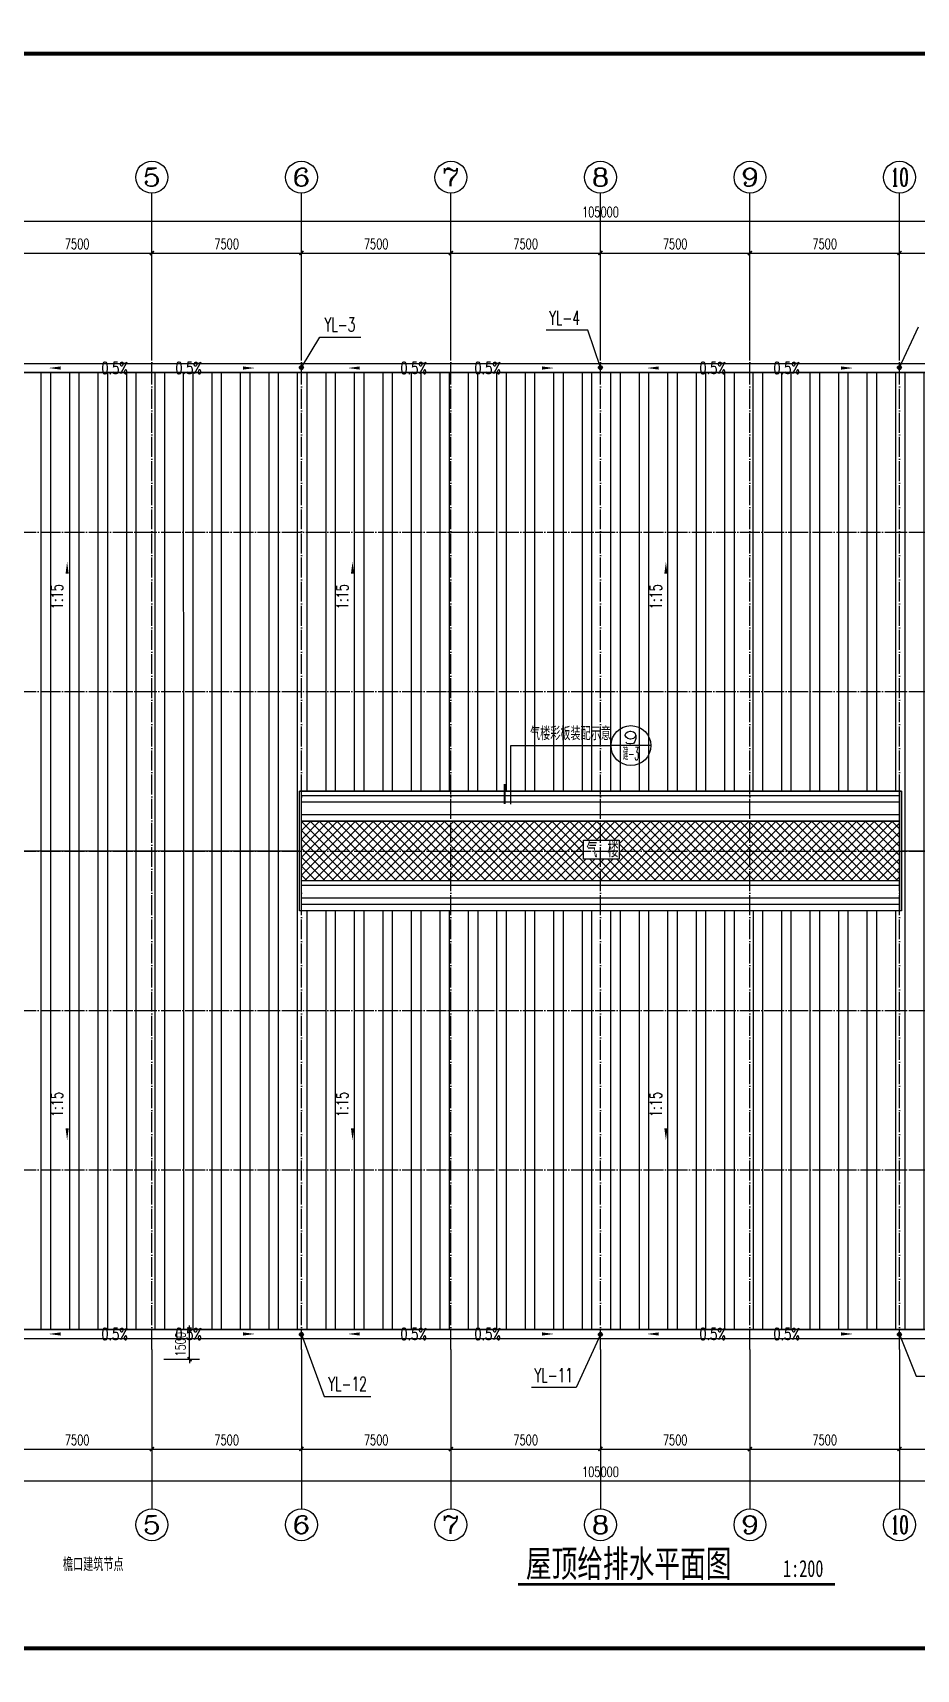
# Model space of a CAD drawing. Extents: x -191212 to 1245715665, y -234495 to 250873.
# Drawn here: x 196311 to 240630, y -61617 to 20483 of the extents above; entities that cross this region are included whole.
import ezdxf
from ezdxf.enums import TextEntityAlignment as Align

# ---------------------------------------------------------------- set-up
doc = ezdxf.new("R2010")
doc.units = 0
doc.header["$LTSCALE"] = 500
doc.linetypes.add('DOTE', pattern=[2.42, 2, -0.2, 0.02, -0.2])
doc.layers.get('0').update_dxf_attribs({"linetype": 'CONTINUOUS'})
doc.layers.get('Defpoints').update_dxf_attribs({"linetype": 'CONTINUOUS'})
for name, color, linetype in [('AXIS', 3, 'CONTINUOUS'), ('AXIS_TEXT', 7, 'CONTINUOUS'), ('DIM_IDEN', 3, 'CONTINUOUS'), ('DIM_SYMB', 3, 'CONTINUOUS'), ('DIM_雨水', 3, 'CONTINUOUS'), ('DOTE', 1, 'DOTE'), ('PUB_DIM', 3, 'CONTINUOUS'), ('PUB_TEXT', 7, 'CONTINUOUS'), ('PUB_TITLE', 4, 'CONTINUOUS'), ('TWT_DIM', 3, 'CONTINUOUS'), ('VPIPE-雨水', 4, 'CONTINUOUS')]:
    doc.layers.add(name, color=color, linetype=linetype)
doc.styles.add('-黑体', font='simhei.ttf', dxfattribs={"width": 0.8})
doc.styles.add('_HZTXT', font='txt.shx', dxfattribs={"width": 0.8, "bigfont": 'hztxt.shx'})
doc.styles.add('_TCH_AXIS', font='COMPLEX', dxfattribs={"bigfont": 'GBCBIG'})
doc.styles.add('_TCH_DIM', font='SIMPLEX', dxfattribs={"bigfont": 'GBCBIG'})
doc.styles.add('_TCH_DIM_T3', font='SIMPLEX', dxfattribs={"width": 0.705882, "bigfont": 'GBCBIG'})
doc.styles.add('_TCH_LABEL', font='COMPLEX', dxfattribs={"bigfont": 'GBCBIG'})
doc.styles.add('_TWT_SERIAL', font='COMPLEX', dxfattribs={"width": 0.8, "height": 3.5, "bigfont": 'HZTXT'})
doc.styles.add('COMPLEX', font='COMPLEX')
doc.dimstyles.new('_TCH_ARCH&&200', dxfattribs={"dimtxt": 510, "dimasz": 200, "dimexe": 500, "dimexo": 600, "dimgap": 200, "dimtad": 1, "dimdec": 0, "dimzin": 0, "dimdsep": 46, "dimtxsty": '_TCH_DIM_T3', "dimblk": 'ARCHTICK', "dimcen": 0.09, "dimclrt": 225, "dimazin": 2, "dimtfac": 1, "dimtdec": 0, "dimtix": 1, "dimtmove": 2, "dimatfit": 3, "dimfxl": 1, "dimtolj": 1, "dimtzin": 0, "dimarcsym": 0})
doc.dimstyles.new('_TWT_ARCH&&100', dxfattribs={"dimtxt": 297.5, "dimasz": 100, "dimexe": 250, "dimexo": 300, "dimgap": 100, "dimtad": 1, "dimdec": 0, "dimzin": 0, "dimdsep": 46, "dimtxsty": '_TCH_DIM_T3', "dimblk": 'ARCHTICK', "dimcen": 0.09, "dimclrt": 7, "dimazin": 2, "dimtfac": 1, "dimtdec": 0, "dimtix": 1, "dimtmove": 2, "dimatfit": 3, "dimfxl": 1, "dimtolj": 1, "dimtzin": 0, "dimarcsym": 0})

# ---------------------------------------------------------------- blocks, each defined once
blk = doc.blocks.new('WQQW')
h = blk.add_hatch()
h.set_pattern_fill('ANSI32', color=251, scale=300, angle=45, style=0)
h.set_pattern_definition([(270.0005, (373903.9, -219132.3), (-1428.75, -0.012), []), (270.0005, (374380.1, -219608.5), (-1428.75, -0.012), [])])
h.paths.add_polyline_path([(172287.6, -85567.3), (172287.8, -109567.3), (209687.8, -109567), (209687.8, -106566.7), (239887.8, -106566.7), (239887.8, -109566.7), (277287.8, -109566.4), (277287.6, -85566.4)])
h = blk.add_hatch()
h.set_pattern_fill('ANSI32', color=251, scale=200, angle=135, style=0)
h.set_pattern_definition([(180, (373903, 0), (-6e-14, -952.5), []), (180, (373585.5, 317.5), (-6e-14, -952.5), [])])
h.paths.add_polyline_path([(209787.8, -106566.7), (239787.8, -106566.7), (239787.8, -108066.7), (209787.8, -108066.7)])
h = blk.add_hatch()
h.set_pattern_fill('ANSI37', color=251, scale=200, style=0)
h.set_pattern_definition([(45, (373902.97, 0), (-224.5064, 224.5064), []), (135, (373902.97, 0), (-224.5064, -224.5064), [])])
h.paths.add_polyline_path([(209787.8, -108066.7), (239787.8, -108066.7), (239787.8, -111066.7), (209787.8, -111066.7)])
h.paths.add_polyline_path([(223930.5, -109982), (225732.6, -109982), (225732.6, -109019.5), (223930.5, -109019.5)], flags=16)
h = blk.add_hatch()
h.set_pattern_fill('ANSI32', color=251, scale=300, angle=45, style=0)
h.set_pattern_definition([(90, (373903, 0), (-1428.75, 2e-13), []), (90, (374379.2, 476.3), (-1428.75, 2e-13), [])])
h.paths.add_polyline_path([(172287.8, -133566.7), (172287.8, -109566.7), (209687.8, -109566.7), (209687.8, -112566.7), (239887.8, -112566.7), (239887.8, -109566.7), (277287.8, -109566.7), (277287.8, -133566.7)])
h = blk.add_hatch()
h.set_pattern_fill('ANSI32', color=251, scale=200, angle=135, style=0)
h.set_pattern_definition([(180, (373903, -219133.4), (-7e-12, 952.5), []), (180, (373585.5, -219450.9), (-7e-12, 952.5), [])])
h.paths.add_polyline_path([(209787.8, -112566.7), (239787.8, -112566.7), (239787.8, -111066.7), (209787.8, -111066.7)])
at = {"color": 251}
for p, q in [((172287.8, -85116.7), (277527.8, -85116.7)), ((172047.8, -85566.7), (277527.8, -85566.7)), ((277287.8, -85566.7), (172287.8, -85566.7)), ((239887.8, -106566.7), (209687.8, -106566.7)), ((209787.8, -112566.7), (209787.8, -106566.7)), ((239787.8, -111066.7), (239787.8, -106566.7)), ((209687.8, -109566.7), (172287.8, -109566.7)), ((277527.8, -109566.7), (239887.8, -109566.7)), ((239887.8, -112566.7), (209687.8, -112566.7)), ((172047.8, -133566.7), (277527.8, -133566.7)), ((277287.8, -133566.7), (172287.8, -133566.7)), ((172047.8, -134016.7), (277527.8, -134016.7))]:
    blk.add_line(p, q, dxfattribs=at)
for points in [[(209687.8, -106566.7), (239887.8, -106566.7), (239887.8, -112566.7), (209687.8, -112566.7)], [(209787.8, -106566.7), (239787.8, -106566.7), (239787.8, -112566.7), (209787.8, -112566.7)], [(209787.8, -106566.7), (239787.8, -106566.7), (239787.8, -108066.7), (209787.8, -108066.7)], [(209787.8, -108066.7), (239787.8, -108066.7), (239787.8, -111066.7), (209787.8, -111066.7)], [(223930.5, -109019.5), (225732.6, -109019.5), (225732.6, -109982), (223930.5, -109982)]]:
    blk.add_lwpolyline(points, close=True, dxfattribs=at)
at = {"color": 251, "const_width": 50}
for points in [[(209687.8, -109566.7), (172047.8, -109566.7)], [(239887.8, -109566.7), (277527.8, -109566.7)]]:
    blk.add_lwpolyline(points, dxfattribs=at)
at = {"color": 251}
for centre in [(209787.8, -85312.2), (224787.8, -85312.2), (239787.8, -85312.2), (209787.8, -133821.2), (224787.8, -133821.2), (239787.8, -133821.2)]:
    blk.add_circle(centre, 50, dxfattribs=at)
at = {"layer": 'DIM_IDEN', "color": 251}
for p, q in [((220289.9, -104279), (225318.1, -104279)), ((220289.9, -107211.8), (220289.9, -104279)), ((227318.1, -104279), (225318.1, -104279))]:
    blk.add_line(p, q, dxfattribs=at)
at = {"layer": 'DIM_IDEN', "color": 251, "const_width": 100}
blk.add_lwpolyline([(219989.9, -107211.8), (219989.9, -106211.8)], dxfattribs=at)
at = {"layer": 'DIM_IDEN', "color": 251}
blk.add_circle((226318.1, -104279), 1000, dxfattribs=at)
at = {"layer": 'DIM_SYMB', "color": 251}
for points in [[(199542.8, -85337.2, 0, 0, 0), (197113.8, -85337.2, 0, 160, 0), (197713.8, -85337.2, 0, 0, 0)], [(205032.7, -85337.2, 0, 0, 0), (207461.8, -85337.2, 0, 160, 0), (206861.8, -85337.2, 0, 0, 0)], [(214542.8, -85337.2, 0, 0, 0), (212113.8, -85337.2, 0, 160, 0), (212713.8, -85337.2, 0, 0, 0)], [(220032.7, -85337.2, 0, 0, 0), (222461.8, -85337.2, 0, 160, 0), (221861.8, -85337.2, 0, 0, 0)], [(229542.8, -85337.2, 0, 0, 0), (227113.8, -85337.2, 0, 160, 0), (227713.8, -85337.2, 0, 0, 0)], [(235032.7, -85337.2, 0, 0, 0), (237461.8, -85337.2, 0, 160, 0), (236861.8, -85337.2, 0, 0, 0)], [(198036.5, -98602.8, 0, 0, 0), (198036.5, -95059.3, 0, 160, 0), (198036.5, -95659.3, 0, 0, 0)], [(212351.3, -98602.8, 0, 0, 0), (212351.3, -95059.3, 0, 160, 0), (212351.3, -95659.3, 0, 0, 0)], [(228071.6, -98602.8, 0, 0, 0), (228071.6, -95059.3, 0, 160, 0), (228071.6, -95659.3, 0, 0, 0)], [(198036.5, -120530.5, 0, 0, 0), (198036.5, -124074.1, 0, 160, 0), (198036.5, -123474.1, 0, 0, 0)], [(212351.3, -120530.5, 0, 0, 0), (212351.3, -124074.1, 0, 160, 0), (212351.3, -123474.1, 0, 0, 0)], [(228071.6, -120530.5, 0, 0, 0), (228071.6, -124074.1, 0, 160, 0), (228071.6, -123474.1, 0, 0, 0)], [(199542.8, -133796.2, 0, 0, 0), (197113.8, -133796.2, 0, 160, 0), (197713.8, -133796.2, 0, 0, 0)], [(205032.7, -133796.2, 0, 0, 0), (207461.8, -133796.2, 0, 160, 0), (206861.8, -133796.2, 0, 0, 0)], [(214542.8, -133796.2, 0, 0, 0), (212113.8, -133796.2, 0, 160, 0), (212713.8, -133796.2, 0, 0, 0)], [(220032.7, -133796.2, 0, 0, 0), (222461.8, -133796.2, 0, 160, 0), (221861.8, -133796.2, 0, 0, 0)], [(229542.8, -133796.2, 0, 0, 0), (227113.8, -133796.2, 0, 160, 0), (227713.8, -133796.2, 0, 0, 0)], [(235032.7, -133796.2, 0, 0, 0), (237461.8, -133796.2, 0, 160, 0), (236861.8, -133796.2, 0, 0, 0)]]:
    blk.add_lwpolyline(points, format="xyseb", dxfattribs=at)
at = {"layer": 'DOTE', "color": 251}
for p, q in [((202287.8, -134566.7), (202287.8, -84566.7)), ((209787.8, -134566.7), (209787.8, -84566.7)), ((217287.8, -134566.7), (217287.8, -84566.7)), ((224787.8, -134566.7), (224787.8, -84566.7)), ((232287.8, -134566.7), (232287.8, -84566.7)), ((239787.8, -134566.7), (239787.8, -84566.7)), ((171287.8, -85566.7), (278287.8, -85566.7)), ((171287.8, -85566.7), (278287.8, -85566.7)), ((171287.8, -85566.7), (278287.8, -85566.7)), ((171287.8, -93566.7), (278287.8, -93566.7)), ((171287.8, -101566.7), (278287.8, -101566.7)), ((171287.8, -109566.7), (278287.8, -109566.7)), ((171287.8, -117566.7), (278287.8, -117566.7)), ((171287.8, -125566.7), (278287.8, -125566.7)), ((171287.8, -133566.7), (278287.8, -133566.7)), ((171287.8, -133566.7), (278287.8, -133566.7))]:
    blk.add_line(p, q, dxfattribs=at)
at = {"layer": 'DIM_IDEN', "color": 7, "style": '_TCH_LABEL'}
for s, height, width, p, p2 in [('9', 644, 1.875, (225915.6, -104198.5), (226720.6, -104198.5)), ('建-3', 643.99, 0.484956, (225915.6, -105003.5), (226720.6, -105003.5))]:
    blk.add_text(s, height=height, dxfattribs=dict(at, width=width)).set_placement(p, p2, align=Align.FIT)
at = {"layer": 'DIM_SYMB', "color": 7, "style": '_TCH_DIM', "width": 0.705882}
for p in [(199752.8, -85634.7), (203462.7, -85634.7), (214752.8, -85634.7), (218462.7, -85634.7), (229752.8, -85634.7), (233462.7, -85634.7), (199752.8, -134093.7), (203462.7, -134093.7), (214752.8, -134093.7), (218462.7, -134093.7), (229752.8, -134093.7), (233462.7, -134093.7)]:
    blk.add_text('0.5%%%', height=595, dxfattribs=at).set_placement(p)
for p in [(197826.5, -97441), (212141.3, -97441), (227861.6, -97441), (197826.5, -122912.3), (212141.3, -122912.3), (227861.6, -122912.3)]:
    blk.add_text('1:15', height=595, rotation=90, dxfattribs=at).set_placement(p)
at = {"layer": 'PUB_TEXT', "color": 251, "style": '_TCH_DIM'}
blk.add_text('气楼彩板装配示意', height=675.18, dxfattribs=at).set_placement((221258.1, -104009.4))
at = {"layer": 'PUB_TEXT', "color": 251, "style": '_HZTXT', "width": 0.7}
blk.add_text('气 楼', height=800, dxfattribs=at).set_placement((224080.1, -109892.2))
blk = doc.blocks.new('GEWWGE')
at = {"layer": 'DIM_雨水'}
for p, q in [((224156, -83445), (222065, -83445)), ((224788, -85312), (224156, -83445)), ((239788, -85312), (240743, -83279)), ((209788, -85312), (210714, -83791)), ((210714, -83791), (212766, -83791)), ((209788, -133821), (210927, -136930)), ((224788, -133821), (223576, -136488)), ((239788, -133821), (240625, -135919)), ((240625, -135919), (242973, -135919)), ((210927, -136930), (213275, -136930)), ((223576, -136488), (221328, -136488))]:
    blk.add_line(p, q, dxfattribs=at)
at = {"layer": 'VPIPE-雨水'}
for centre in [(209788, -85312), (224788, -85312), (239788, -85312), (209788, -133821), (224788, -133821), (239788, -133821)]:
    blk.add_circle(centre, 100, dxfattribs=at)
at = {"layer": 'DIM_雨水', "color": 7, "style": '_TWT_SERIAL', "width": 0.64}
for s, p in [('YL-3', (210941, -83511)), ('YL-4', (222205, -83165)), ('YL-12', (211130, -136650)), ('YL-11', (221468, -136208))]:
    blk.add_text(s, height=700, dxfattribs=at).set_placement(p)
blk = doc.blocks.new('_ArchTick')
at = {"color": 0, "linetype": 'ByBlock', "const_width": 0.4}
blk.add_lwpolyline([(-0.5, -0.5), (0.5, 0.5)], dxfattribs=at)
blk = doc.blocks.new('*D200')
at = {"layer": 'AXIS', "color": 0, "lineweight": -2}
for p, q in [((278888, 52433), (283788, 52433)), ((283288, 44433), (283288, 52433)), ((278888, 44433), (283788, 44433))]:
    blk.add_line(p, q, dxfattribs=at)
at = {"layer": 'Defpoints', "color": 0}
for p in [(278288, 52433), (283288, 52433), (278288, 44433), (161594, -91199), (162081, -91199), (161594, -92639)]:
    blk.add_point(p, dxfattribs=at)
at = {"layer": 'TWT_DIM', "color": 0, "lineweight": -2}
for p, q in [((161894, -91199), (162331, -91199)), ((162081, -92639), (162081, -91199)), ((161894, -92639), (162331, -92639))]:
    blk.add_line(p, q, dxfattribs=at)
at = {"layer": 'AXIS', "color": 0, "lineweight": -2, "xscale": 200, "yscale": 200, "zscale": 200}
for p, rotation in [((283288, 52433), 90), ((283288, 44433), 270)]:
    blk.add_blockref('_ArchTick', p, dxfattribs=dict(at, rotation=rotation))
at = {"layer": 'TWT_DIM', "color": 0, "lineweight": -2, "xscale": 100, "yscale": 100, "zscale": 100}
for p, rotation in [((162081, -91199), 90), ((162081, -92639), 270)]:
    blk.add_blockref('_ArchTick', p, dxfattribs=dict(at, rotation=rotation))
at = {"layer": 'AXIS', "color": 7, "insert": (282833, 48433), "char_height": 510, "attachment_point": 5, "rotation": 90, "style": '_TCH_DIM_T3'}
blk.add_mtext('\\A1;8000', dxfattribs=at)
at = {"layer": 'TWT_DIM', "color": 7, "insert": (161833, -91919), "char_height": 297.5, "attachment_point": 5, "rotation": 90, "style": '_TCH_DIM_T3'}
blk.add_mtext('\\A1;1800', dxfattribs=at)
blk = doc.blocks.new('*D220')
at = {"layer": 'AXIS', "color": 0, "lineweight": -2}
for p, q in [((194788, 5033), (194788, 9933)), ((202288, 5033), (202288, 9933)), ((194788, 9433), (202288, 9433))]:
    blk.add_line(p, q, dxfattribs=at)
at = {"layer": 'Defpoints', "color": 0}
for p in [(202288, 9433), (194788, 4433), (202288, 4433)]:
    blk.add_point(p, dxfattribs=at)
at = {"layer": 'AXIS', "color": 0, "lineweight": -2, "xscale": 200, "yscale": 200, "zscale": 200, "rotation": 180}
blk.add_blockref('_ArchTick', (194788, 9433), dxfattribs=at)
at = {"layer": 'AXIS', "color": 0, "lineweight": -2, "xscale": 200, "yscale": 200, "zscale": 200}
blk.add_blockref('_ArchTick', (202288, 9433), dxfattribs=at)
at = {"layer": 'AXIS', "color": 7, "insert": (198538, 9888), "char_height": 510, "attachment_point": 5, "style": '_TCH_DIM_T3'}
blk.add_mtext('\\A1;7500', dxfattribs=at)
blk = doc.blocks.new('*D221')
at = {"layer": 'AXIS', "color": 0, "lineweight": -2}
for p, q in [((202288, 5033), (202288, 9933)), ((209788, 5033), (209788, 9933)), ((202288, 9433), (209788, 9433))]:
    blk.add_line(p, q, dxfattribs=at)
at = {"layer": 'Defpoints', "color": 0}
for p in [(209788, 9433), (202288, 4433), (209788, 4433)]:
    blk.add_point(p, dxfattribs=at)
at = {"layer": 'AXIS', "color": 0, "lineweight": -2, "xscale": 200, "yscale": 200, "zscale": 200, "rotation": 180}
blk.add_blockref('_ArchTick', (202288, 9433), dxfattribs=at)
at = {"layer": 'AXIS', "color": 0, "lineweight": -2, "xscale": 200, "yscale": 200, "zscale": 200}
blk.add_blockref('_ArchTick', (209788, 9433), dxfattribs=at)
at = {"layer": 'AXIS', "color": 7, "insert": (206038, 9888), "char_height": 510, "attachment_point": 5, "style": '_TCH_DIM_T3'}
blk.add_mtext('\\A1;7500', dxfattribs=at)
blk = doc.blocks.new('*D222')
at = {"layer": 'AXIS', "color": 0, "lineweight": -2}
for p, q in [((209788, 5033), (209788, 9933)), ((217288, 5033), (217288, 9933)), ((209788, 9433), (217288, 9433))]:
    blk.add_line(p, q, dxfattribs=at)
at = {"layer": 'Defpoints', "color": 0}
for p in [(217288, 9433), (209788, 4433), (217288, 4433)]:
    blk.add_point(p, dxfattribs=at)
at = {"layer": 'AXIS', "color": 0, "lineweight": -2, "xscale": 200, "yscale": 200, "zscale": 200, "rotation": 180}
blk.add_blockref('_ArchTick', (209788, 9433), dxfattribs=at)
at = {"layer": 'AXIS', "color": 0, "lineweight": -2, "xscale": 200, "yscale": 200, "zscale": 200}
blk.add_blockref('_ArchTick', (217288, 9433), dxfattribs=at)
at = {"layer": 'AXIS', "color": 7, "insert": (213538, 9888), "char_height": 510, "attachment_point": 5, "style": '_TCH_DIM_T3'}
blk.add_mtext('\\A1;7500', dxfattribs=at)
blk = doc.blocks.new('*D223')
at = {"layer": 'AXIS', "color": 0, "lineweight": -2}
for p, q in [((217288, 5033), (217288, 9933)), ((224788, 5033), (224788, 9933)), ((217288, 9433), (224788, 9433))]:
    blk.add_line(p, q, dxfattribs=at)
at = {"layer": 'Defpoints', "color": 0}
for p in [(224788, 9433), (217288, 4433), (224788, 4433)]:
    blk.add_point(p, dxfattribs=at)
at = {"layer": 'AXIS', "color": 0, "lineweight": -2, "xscale": 200, "yscale": 200, "zscale": 200, "rotation": 180}
blk.add_blockref('_ArchTick', (217288, 9433), dxfattribs=at)
at = {"layer": 'AXIS', "color": 0, "lineweight": -2, "xscale": 200, "yscale": 200, "zscale": 200}
blk.add_blockref('_ArchTick', (224788, 9433), dxfattribs=at)
at = {"layer": 'AXIS', "color": 7, "insert": (221038, 9888), "char_height": 510, "attachment_point": 5, "style": '_TCH_DIM_T3'}
blk.add_mtext('\\A1;7500', dxfattribs=at)
blk = doc.blocks.new('*D224')
at = {"layer": 'AXIS', "color": 0, "lineweight": -2}
for p, q in [((224788, 5033), (224788, 9933)), ((232288, 5033), (232288, 9933)), ((224788, 9433), (232288, 9433))]:
    blk.add_line(p, q, dxfattribs=at)
at = {"layer": 'Defpoints', "color": 0}
for p in [(232288, 9433), (224788, 4433), (232288, 4433)]:
    blk.add_point(p, dxfattribs=at)
at = {"layer": 'AXIS', "color": 0, "lineweight": -2, "xscale": 200, "yscale": 200, "zscale": 200, "rotation": 180}
blk.add_blockref('_ArchTick', (224788, 9433), dxfattribs=at)
at = {"layer": 'AXIS', "color": 0, "lineweight": -2, "xscale": 200, "yscale": 200, "zscale": 200}
blk.add_blockref('_ArchTick', (232288, 9433), dxfattribs=at)
at = {"layer": 'AXIS', "color": 7, "insert": (228538, 9888), "char_height": 510, "attachment_point": 5, "style": '_TCH_DIM_T3'}
blk.add_mtext('\\A1;7500', dxfattribs=at)
blk = doc.blocks.new('*D225')
at = {"layer": 'AXIS', "color": 0, "lineweight": -2}
for p, q in [((232288, 5033), (232288, 9933)), ((239788, 5033), (239788, 9933)), ((232288, 9433), (239788, 9433))]:
    blk.add_line(p, q, dxfattribs=at)
at = {"layer": 'Defpoints', "color": 0}
for p in [(239788, 9433), (232288, 4433), (239788, 4433)]:
    blk.add_point(p, dxfattribs=at)
at = {"layer": 'AXIS', "color": 0, "lineweight": -2, "xscale": 200, "yscale": 200, "zscale": 200, "rotation": 180}
blk.add_blockref('_ArchTick', (232288, 9433), dxfattribs=at)
at = {"layer": 'AXIS', "color": 0, "lineweight": -2, "xscale": 200, "yscale": 200, "zscale": 200}
blk.add_blockref('_ArchTick', (239788, 9433), dxfattribs=at)
at = {"layer": 'AXIS', "color": 7, "insert": (236038, 9888), "char_height": 510, "attachment_point": 5, "style": '_TCH_DIM_T3'}
blk.add_mtext('\\A1;7500', dxfattribs=at)
blk = doc.blocks.new('*D226')
at = {"layer": 'AXIS', "color": 0, "lineweight": -2}
for p, q in [((239788, 5033), (239788, 9933)), ((247288, 5033), (247288, 9933)), ((239788, 9433), (247288, 9433))]:
    blk.add_line(p, q, dxfattribs=at)
at = {"layer": 'Defpoints', "color": 0}
for p in [(247288, 9433), (239788, 4433), (247288, 4433)]:
    blk.add_point(p, dxfattribs=at)
at = {"layer": 'AXIS', "color": 0, "lineweight": -2, "xscale": 200, "yscale": 200, "zscale": 200, "rotation": 180}
blk.add_blockref('_ArchTick', (239788, 9433), dxfattribs=at)
at = {"layer": 'AXIS', "color": 0, "lineweight": -2, "xscale": 200, "yscale": 200, "zscale": 200}
blk.add_blockref('_ArchTick', (247288, 9433), dxfattribs=at)
at = {"layer": 'AXIS', "color": 7, "insert": (243538, 9888), "char_height": 510, "attachment_point": 5, "style": '_TCH_DIM_T3'}
blk.add_mtext('\\A1;7500', dxfattribs=at)
blk = doc.blocks.new('*D231')
at = {"layer": 'AXIS', "color": 0, "lineweight": -2}
for p, q in [((172288, 5033), (172288, 11533)), ((277288, 5033), (277288, 11533)), ((172288, 11033), (277288, 11033))]:
    blk.add_line(p, q, dxfattribs=at)
at = {"layer": 'Defpoints', "color": 0}
for p in [(277288, 11033), (172288, 4433), (277288, 4433)]:
    blk.add_point(p, dxfattribs=at)
at = {"layer": 'AXIS', "color": 0, "lineweight": -2, "xscale": 200, "yscale": 200, "zscale": 200, "rotation": 180}
blk.add_blockref('_ArchTick', (172288, 11033), dxfattribs=at)
at = {"layer": 'AXIS', "color": 0, "lineweight": -2, "xscale": 200, "yscale": 200, "zscale": 200}
blk.add_blockref('_ArchTick', (277288, 11033), dxfattribs=at)
at = {"layer": 'AXIS', "color": 7, "insert": (224788, 11488), "char_height": 510, "attachment_point": 5, "style": '_TCH_DIM_T3'}
blk.add_mtext('\\A1;105000', dxfattribs=at)
blk = doc.blocks.new('*D235')
at = {"layer": 'AXIS', "color": 0, "lineweight": -2}
for p, q in [((194788, -46167), (194788, -51067)), ((202288, -46167), (202288, -51067)), ((194788, -50567), (202288, -50567))]:
    blk.add_line(p, q, dxfattribs=at)
at = {"layer": 'Defpoints', "color": 0}
for p in [(194788, -45567), (202288, -45567), (202288, -50567)]:
    blk.add_point(p, dxfattribs=at)
at = {"layer": 'AXIS', "color": 0, "lineweight": -2, "xscale": 200, "yscale": 200, "zscale": 200, "rotation": 180}
blk.add_blockref('_ArchTick', (194788, -50567), dxfattribs=at)
at = {"layer": 'AXIS', "color": 0, "lineweight": -2, "xscale": 200, "yscale": 200, "zscale": 200}
blk.add_blockref('_ArchTick', (202288, -50567), dxfattribs=at)
at = {"layer": 'AXIS', "color": 7, "insert": (198538, -50112), "char_height": 510, "attachment_point": 5, "style": '_TCH_DIM_T3'}
blk.add_mtext('\\A1;7500', dxfattribs=at)
blk = doc.blocks.new('*D236')
at = {"layer": 'AXIS', "color": 0, "lineweight": -2}
for p, q in [((202288, -46167), (202288, -51067)), ((209788, -46167), (209788, -51067)), ((202288, -50567), (209788, -50567))]:
    blk.add_line(p, q, dxfattribs=at)
at = {"layer": 'Defpoints', "color": 0}
for p in [(202288, -45567), (209788, -45567), (209788, -50567)]:
    blk.add_point(p, dxfattribs=at)
at = {"layer": 'AXIS', "color": 0, "lineweight": -2, "xscale": 200, "yscale": 200, "zscale": 200, "rotation": 180}
blk.add_blockref('_ArchTick', (202288, -50567), dxfattribs=at)
at = {"layer": 'AXIS', "color": 0, "lineweight": -2, "xscale": 200, "yscale": 200, "zscale": 200}
blk.add_blockref('_ArchTick', (209788, -50567), dxfattribs=at)
at = {"layer": 'AXIS', "color": 7, "insert": (206038, -50112), "char_height": 510, "attachment_point": 5, "style": '_TCH_DIM_T3'}
blk.add_mtext('\\A1;7500', dxfattribs=at)
blk = doc.blocks.new('*D237')
at = {"layer": 'AXIS', "color": 0, "lineweight": -2}
for p, q in [((209788, -46167), (209788, -51067)), ((217288, -46167), (217288, -51067)), ((209788, -50567), (217288, -50567))]:
    blk.add_line(p, q, dxfattribs=at)
at = {"layer": 'Defpoints', "color": 0}
for p in [(209788, -45567), (217288, -45567), (217288, -50567)]:
    blk.add_point(p, dxfattribs=at)
at = {"layer": 'AXIS', "color": 0, "lineweight": -2, "xscale": 200, "yscale": 200, "zscale": 200, "rotation": 180}
blk.add_blockref('_ArchTick', (209788, -50567), dxfattribs=at)
at = {"layer": 'AXIS', "color": 0, "lineweight": -2, "xscale": 200, "yscale": 200, "zscale": 200}
blk.add_blockref('_ArchTick', (217288, -50567), dxfattribs=at)
at = {"layer": 'AXIS', "color": 7, "insert": (213538, -50112), "char_height": 510, "attachment_point": 5, "style": '_TCH_DIM_T3'}
blk.add_mtext('\\A1;7500', dxfattribs=at)
blk = doc.blocks.new('*D238')
at = {"layer": 'AXIS', "color": 0, "lineweight": -2}
for p, q in [((217288, -46167), (217288, -51067)), ((224788, -46167), (224788, -51067)), ((217288, -50567), (224788, -50567))]:
    blk.add_line(p, q, dxfattribs=at)
at = {"layer": 'Defpoints', "color": 0}
for p in [(217288, -45567), (224788, -45567), (224788, -50567)]:
    blk.add_point(p, dxfattribs=at)
at = {"layer": 'AXIS', "color": 0, "lineweight": -2, "xscale": 200, "yscale": 200, "zscale": 200, "rotation": 180}
blk.add_blockref('_ArchTick', (217288, -50567), dxfattribs=at)
at = {"layer": 'AXIS', "color": 0, "lineweight": -2, "xscale": 200, "yscale": 200, "zscale": 200}
blk.add_blockref('_ArchTick', (224788, -50567), dxfattribs=at)
at = {"layer": 'AXIS', "color": 7, "insert": (221038, -50112), "char_height": 510, "attachment_point": 5, "style": '_TCH_DIM_T3'}
blk.add_mtext('\\A1;7500', dxfattribs=at)
blk = doc.blocks.new('*D239')
at = {"layer": 'AXIS', "color": 0, "lineweight": -2}
for p, q in [((224788, -46167), (224788, -51067)), ((232288, -46167), (232288, -51067)), ((224788, -50567), (232288, -50567))]:
    blk.add_line(p, q, dxfattribs=at)
at = {"layer": 'Defpoints', "color": 0}
for p in [(224788, -45567), (232288, -45567), (232288, -50567)]:
    blk.add_point(p, dxfattribs=at)
at = {"layer": 'AXIS', "color": 0, "lineweight": -2, "xscale": 200, "yscale": 200, "zscale": 200, "rotation": 180}
blk.add_blockref('_ArchTick', (224788, -50567), dxfattribs=at)
at = {"layer": 'AXIS', "color": 0, "lineweight": -2, "xscale": 200, "yscale": 200, "zscale": 200}
blk.add_blockref('_ArchTick', (232288, -50567), dxfattribs=at)
at = {"layer": 'AXIS', "color": 7, "insert": (228538, -50112), "char_height": 510, "attachment_point": 5, "style": '_TCH_DIM_T3'}
blk.add_mtext('\\A1;7500', dxfattribs=at)
blk = doc.blocks.new('*D240')
at = {"layer": 'AXIS', "color": 0, "lineweight": -2}
for p, q in [((232288, -46167), (232288, -51067)), ((239788, -46167), (239788, -51067)), ((232288, -50567), (239788, -50567))]:
    blk.add_line(p, q, dxfattribs=at)
at = {"layer": 'Defpoints', "color": 0}
for p in [(232288, -45567), (239788, -45567), (239788, -50567)]:
    blk.add_point(p, dxfattribs=at)
at = {"layer": 'AXIS', "color": 0, "lineweight": -2, "xscale": 200, "yscale": 200, "zscale": 200, "rotation": 180}
blk.add_blockref('_ArchTick', (232288, -50567), dxfattribs=at)
at = {"layer": 'AXIS', "color": 0, "lineweight": -2, "xscale": 200, "yscale": 200, "zscale": 200}
blk.add_blockref('_ArchTick', (239788, -50567), dxfattribs=at)
at = {"layer": 'AXIS', "color": 7, "insert": (236038, -50112), "char_height": 510, "attachment_point": 5, "style": '_TCH_DIM_T3'}
blk.add_mtext('\\A1;7500', dxfattribs=at)
blk = doc.blocks.new('*D241')
at = {"layer": 'AXIS', "color": 0, "lineweight": -2}
for p, q in [((239788, -46167), (239788, -51067)), ((247288, -46167), (247288, -51067)), ((239788, -50567), (247288, -50567))]:
    blk.add_line(p, q, dxfattribs=at)
at = {"layer": 'Defpoints', "color": 0}
for p in [(239788, -45567), (247288, -45567), (247288, -50567)]:
    blk.add_point(p, dxfattribs=at)
at = {"layer": 'AXIS', "color": 0, "lineweight": -2, "xscale": 200, "yscale": 200, "zscale": 200, "rotation": 180}
blk.add_blockref('_ArchTick', (239788, -50567), dxfattribs=at)
at = {"layer": 'AXIS', "color": 0, "lineweight": -2, "xscale": 200, "yscale": 200, "zscale": 200}
blk.add_blockref('_ArchTick', (247288, -50567), dxfattribs=at)
at = {"layer": 'AXIS', "color": 7, "insert": (243538, -50112), "char_height": 510, "attachment_point": 5, "style": '_TCH_DIM_T3'}
blk.add_mtext('\\A1;7500', dxfattribs=at)
blk = doc.blocks.new('*D246')
at = {"layer": 'AXIS', "color": 0, "lineweight": -2}
for p, q in [((172288, -46167), (172288, -52667)), ((277288, -46167), (277288, -52667)), ((172288, -52167), (277288, -52167))]:
    blk.add_line(p, q, dxfattribs=at)
at = {"layer": 'Defpoints', "color": 0}
for p in [(172288, -45567), (277288, -45567), (277288, -52167)]:
    blk.add_point(p, dxfattribs=at)
at = {"layer": 'AXIS', "color": 0, "lineweight": -2, "xscale": 200, "yscale": 200, "zscale": 200, "rotation": 180}
blk.add_blockref('_ArchTick', (172288, -52167), dxfattribs=at)
at = {"layer": 'AXIS', "color": 0, "lineweight": -2, "xscale": 200, "yscale": 200, "zscale": 200}
blk.add_blockref('_ArchTick', (277288, -52167), dxfattribs=at)
at = {"layer": 'AXIS', "color": 7, "insert": (224788, -51712), "char_height": 510, "attachment_point": 5, "style": '_TCH_DIM_T3'}
blk.add_mtext('\\A1;105000', dxfattribs=at)
blk = doc.blocks.new('*D194')
at = {"layer": 'AXIS', "color": 0, "lineweight": -2}
for p, q in [((278928, 92673), (285388, 92673)), ((284888, 44193), (284888, 92673)), ((278928, 44193), (285388, 44193))]:
    blk.add_line(p, q, dxfattribs=at)
at = {"layer": 'Defpoints', "color": 0}
for p in [(278328, 92673), (284888, 92673), (278328, 44193), (202288, -44567), (204176, -44567), (202288, -46067)]:
    blk.add_point(p, dxfattribs=at)
at = {"layer": 'PUB_DIM', "color": 0, "lineweight": -2}
for p, q in [((202888, -44567), (204676, -44567)), ((204176, -44567), (204176, -44367)), ((204176, -46067), (204176, -44567)), ((202888, -46067), (204676, -46067)), ((204176, -46067), (204176, -46267))]:
    blk.add_line(p, q, dxfattribs=at)
at = {"layer": 'AXIS', "color": 0, "lineweight": -2, "xscale": 200, "yscale": 200, "zscale": 200}
for p, rotation in [((284888, 92673), 90), ((284888, 44193), 270)]:
    blk.add_blockref('_ArchTick', p, dxfattribs=dict(at, rotation=rotation))
at = {"layer": 'PUB_DIM', "color": 0, "lineweight": -2, "xscale": 200, "yscale": 200, "zscale": 200}
for p, rotation in [((204176, -44567), 270), ((204176, -46067), 90)]:
    blk.add_blockref('_ArchTick', p, dxfattribs=dict(at, rotation=rotation))
at = {"layer": 'AXIS', "color": 7, "insert": (284433, 68433), "char_height": 510, "attachment_point": 5, "rotation": 90, "style": '_TCH_DIM_T3'}
blk.add_mtext('\\A1;48480', dxfattribs=at)
at = {"layer": 'PUB_DIM', "color": 225, "insert": (203721, -45317), "char_height": 510, "attachment_point": 5, "rotation": 90, "style": '_TCH_DIM_T3'}
blk.add_mtext('\\A1;1500', dxfattribs=at)
blk = doc.blocks.new('*D193')
at = {"layer": 'AXIS', "color": 0, "lineweight": -2}
for p, q in [((170688, 52433), (165788, 52433)), ((166288, 44433), (166288, 52433)), ((170688, 44433), (165788, 44433))]:
    blk.add_line(p, q, dxfattribs=at)
at = {"layer": 'Defpoints', "color": 0}
for p in [(166288, 52433), (171288, 52433), (171288, 44433), (254788, -44567), (256676, -44567), (254788, -46067)]:
    blk.add_point(p, dxfattribs=at)
at = {"layer": 'PUB_DIM', "color": 0, "lineweight": -2}
for p, q in [((255388, -44567), (257176, -44567)), ((256676, -44567), (256676, -44367)), ((256676, -46067), (256676, -44567)), ((255388, -46067), (257176, -46067)), ((256676, -46067), (256676, -46267))]:
    blk.add_line(p, q, dxfattribs=at)
at = {"layer": 'AXIS', "color": 0, "lineweight": -2, "xscale": 200, "yscale": 200, "zscale": 200}
for p, rotation in [((166288, 52433), 90), ((166288, 44433), 270)]:
    blk.add_blockref('_ArchTick', p, dxfattribs=dict(at, rotation=rotation))
at = {"layer": 'PUB_DIM', "color": 0, "lineweight": -2, "xscale": 200, "yscale": 200, "zscale": 200}
for p, rotation in [((256676, -44567), 270), ((256676, -46067), 90)]:
    blk.add_blockref('_ArchTick', p, dxfattribs=dict(at, rotation=rotation))
at = {"layer": 'AXIS', "color": 7, "insert": (165833, 48433), "char_height": 510, "attachment_point": 5, "rotation": 90, "style": '_TCH_DIM_T3'}
blk.add_mtext('\\A1;8000', dxfattribs=at)
at = {"layer": 'PUB_DIM', "color": 225, "insert": (256221, -45317), "char_height": 510, "attachment_point": 5, "rotation": 90, "style": '_TCH_DIM_T3'}
blk.add_mtext('\\A1;1500', dxfattribs=at)
blk = doc.blocks.new('_AXISO')
blk.add_circle((0, 0), 0.5)
at = {"layer": 'AXIS_TEXT', "style": 'COMPLEX', "width": 1.041667}
blk.add_attdef('A', text='', height=0.56, dxfattribs=at).set_placement((-0.25, -0.28), (0.25, -0.28), align=Align.FIT)

msp = doc.modelspace()

# ---------------------------------------------------------------- linework, layer by layer
at = {"layer": 'AXIS'}
for p, q in [((202287.8, 4433.3), (202287.8, 12433.3)), ((209787.8, 4433.3), (209787.8, 12433.3)), ((217287.8, 4433.3), (217287.8, 12433.3)), ((224787.8, 4433.3), (224787.8, 12433.3)), ((232287.8, 4433.3), (232287.8, 12433.3)), ((239787.8, 4433.3), (239787.8, 12433.3)), ((202287.8, -45566.7), (202287.8, -53566.7)), ((209787.8, -45566.7), (209787.8, -53566.7)), ((217287.8, -45566.7), (217287.8, -53566.7)), ((224787.8, -45566.7), (224787.8, -53566.7)), ((232287.8, -45566.7), (232287.8, -53566.7)), ((239787.8, -45566.7), (239787.8, -53566.7))]:
    msp.add_line(p, q, dxfattribs=at)
at = {"layer": 'DIM_SYMB', "const_width": 140}
msp.add_lwpolyline([(220654.4, -57354.4), (236555.6, -57354.4)], dxfattribs=at)
at = {"layer": 'PUB_TITLE', "const_width": 200}
msp.add_lwpolyline([(158538.4, -60566.7), (300138.4, -60566.7), (300138.4, 19433.3), (158538.4, 19433.3)], close=True, dxfattribs=at)

# ---------------------------------------------------------------- block references
for name in ['WQQW', 'GEWWGE']:
    msp.add_blockref(name, (0, 89000))
at = {"layer": 'AXIS'}
ref = msp.add_blockref('_AXISO', (202287.8, 13233.3), dxfattribs=dict(at, xscale=1600, yscale=1600, zscale=1600))
ref.add_attrib('A', '5', dxfattribs={"layer": 'AXIS_TEXT', "height": 905.1, "style": '_TCH_AXIS', "width": 1.5}).set_placement((201835.2, 12780.8), (202740.3, 12780.8), align=Align.FIT)
ref = msp.add_blockref('_AXISO', (209787.8, 13233.3), dxfattribs=dict(at, xscale=1600, yscale=1600, zscale=1600))
ref.add_attrib('A', '6', dxfattribs={"layer": 'AXIS_TEXT', "height": 905.1, "style": '_TCH_AXIS', "width": 1.5}).set_placement((209335.2, 12780.8), (210240.3, 12780.8), align=Align.FIT)
ref = msp.add_blockref('_AXISO', (217287.8, 13233.3), dxfattribs=dict(at, xscale=1600, yscale=1600, zscale=1600))
ref.add_attrib('A', '7', dxfattribs={"layer": 'AXIS_TEXT', "height": 905.1, "style": '_TCH_AXIS', "width": 1.5}).set_placement((216835.2, 12780.8), (217740.3, 12780.8), align=Align.FIT)
ref = msp.add_blockref('_AXISO', (224787.8, 13233.3), dxfattribs=dict(at, xscale=1600, yscale=1600, zscale=1600))
ref.add_attrib('A', '8', dxfattribs={"layer": 'AXIS_TEXT', "height": 905.1, "style": '_TCH_AXIS', "width": 1.5}).set_placement((224335.2, 12780.8), (225240.3, 12780.8), align=Align.FIT)
ref = msp.add_blockref('_AXISO', (232287.8, 13233.3), dxfattribs=dict(at, xscale=1600, yscale=1600, zscale=1600))
ref.add_attrib('A', '9', dxfattribs={"layer": 'AXIS_TEXT', "height": 905.1, "style": '_TCH_AXIS', "width": 1.5}).set_placement((231835.2, 12780.8), (232740.3, 12780.8), align=Align.FIT)
ref = msp.add_blockref('_AXISO', (239787.8, 13233.3), dxfattribs=dict(at, xscale=1600, yscale=1600, zscale=1600))
ref.add_attrib('A', '10', dxfattribs={"layer": 'AXIS_TEXT', "height": 905.1, "style": '_TCH_AXIS', "width": 0.724138}).set_placement((239335.2, 12780.8), (240240.3, 12780.8), align=Align.FIT)
ref = msp.add_blockref('_AXISO', (202287.8, -54366.7), dxfattribs=dict(at, xscale=1600, yscale=1600, zscale=1600))
ref.add_attrib('A', '5', dxfattribs={"layer": 'AXIS_TEXT', "height": 905.1, "style": '_TCH_AXIS', "width": 1.5}).set_placement((201835.2, -54819.2), (202740.3, -54819.2), align=Align.FIT)
ref = msp.add_blockref('_AXISO', (209787.8, -54366.7), dxfattribs=dict(at, xscale=1600, yscale=1600, zscale=1600))
ref.add_attrib('A', '6', dxfattribs={"layer": 'AXIS_TEXT', "height": 905.1, "style": '_TCH_AXIS', "width": 1.5}).set_placement((209335.2, -54819.2), (210240.3, -54819.2), align=Align.FIT)
ref = msp.add_blockref('_AXISO', (217287.8, -54366.7), dxfattribs=dict(at, xscale=1600, yscale=1600, zscale=1600))
ref.add_attrib('A', '7', dxfattribs={"layer": 'AXIS_TEXT', "height": 905.1, "style": '_TCH_AXIS', "width": 1.5}).set_placement((216835.2, -54819.2), (217740.3, -54819.2), align=Align.FIT)
ref = msp.add_blockref('_AXISO', (224787.8, -54366.7), dxfattribs=dict(at, xscale=1600, yscale=1600, zscale=1600))
ref.add_attrib('A', '8', dxfattribs={"layer": 'AXIS_TEXT', "height": 905.1, "style": '_TCH_AXIS', "width": 1.5}).set_placement((224335.2, -54819.2), (225240.3, -54819.2), align=Align.FIT)
ref = msp.add_blockref('_AXISO', (232287.8, -54366.7), dxfattribs=dict(at, xscale=1600, yscale=1600, zscale=1600))
ref.add_attrib('A', '9', dxfattribs={"layer": 'AXIS_TEXT', "height": 905.1, "style": '_TCH_AXIS', "width": 1.5}).set_placement((231835.2, -54819.2), (232740.3, -54819.2), align=Align.FIT)
ref = msp.add_blockref('_AXISO', (239787.8, -54366.7), dxfattribs=dict(at, xscale=1600, yscale=1600, zscale=1600))
ref.add_attrib('A', '10', dxfattribs={"layer": 'AXIS_TEXT', "height": 905.1, "style": '_TCH_AXIS', "width": 0.724138}).set_placement((239335.2, -54819.2), (240240.3, -54819.2), align=Align.FIT)

# ---------------------------------------------------------------- texts
at = {"layer": 'PUB_TEXT', "style": '-黑体', "width": 0.7}
for s, height, p in [('屋顶给排水平面图', 1350.35, (221047.9, -56985)), ('1:200', 850, (233948.8, -56985))]:
    msp.add_text(s, height=height, dxfattribs=at).set_placement(p)
at = {"layer": 'PUB_TEXT', "style": '_TCH_DIM'}
msp.add_text('檐口建筑节点', height=675.18, dxfattribs=at).set_placement((197828, -56694.3))

# ---------------------------------------------------------------- dimensions: what is measured, and where the dimension line sits
at = {"layer": 'AXIS'}
for p1, p2, distance, picture, middle in [((278327.8, 44193.3), (278327.8, 92673.3), -6560, '*D194', (284432.8, 68433.3)), ((278287.8, 44433.3), (278287.8, 52433.3), -5000, '*D200', (282832.8, 48433.3)), ((171287.8, 44433.3), (171287.8, 52433.3), 5000, '*D193', (165832.8, 48433.3)), ((172287.8, 4433.3), (277287.8, 4433.3), 6600, '*D231', (224787.8, 11488.3)), ((194787.8, 4433.3), (202287.8, 4433.3), 5000, '*D220', (198537.8, 9888.3)), ((202287.8, 4433.3), (209787.8, 4433.3), 5000, '*D221', (206037.8, 9888.3)), ((209787.8, 4433.3), (217287.8, 4433.3), 5000, '*D222', (213537.8, 9888.3)), ((217287.8, 4433.3), (224787.8, 4433.3), 5000, '*D223', (221037.8, 9888.3)), ((224787.8, 4433.3), (232287.8, 4433.3), 5000, '*D224', (228537.8, 9888.3)), ((232287.8, 4433.3), (239787.8, 4433.3), 5000, '*D225', (236037.8, 9888.3)), ((239787.8, 4433.3), (247287.8, 4433.3), 5000, '*D226', (243537.8, 9888.3)), ((172287.8, -45566.7), (277287.8, -45566.7), -6600, '*D246', (224787.8, -51711.7)), ((194787.8, -45566.7), (202287.8, -45566.7), -5000, '*D235', (198537.8, -50111.7)), ((202287.8, -45566.7), (209787.8, -45566.7), -5000, '*D236', (206037.8, -50111.7)), ((209787.8, -45566.7), (217287.8, -45566.7), -5000, '*D237', (213537.8, -50111.7)), ((217287.8, -45566.7), (224787.8, -45566.7), -5000, '*D238', (221037.8, -50111.7)), ((224787.8, -45566.7), (232287.8, -45566.7), -5000, '*D239', (228537.8, -50111.7)), ((232287.8, -45566.7), (239787.8, -45566.7), -5000, '*D240', (236037.8, -50111.7)), ((239787.8, -45566.7), (247287.8, -45566.7), -5000, '*D241', (243537.8, -50111.7))]:
    dim = msp.add_aligned_dim(p1=p1, p2=p2, distance=distance, dimstyle='_TCH_ARCH&&200', override={"dimclrt": 7}, dxfattribs=at)
    dim.commit()
    dim.dimension.update_dxf_attribs({"geometry": picture, "text_midpoint": middle})
at = {"layer": 'TWT_DIM'}
dim = msp.add_aligned_dim(p1=(161593.6, -92638.9, 33805.3), p2=(161593.6, -91198.8, 33805.3), distance=-487.7, text='1800', dimstyle='_TWT_ARCH&&100', dxfattribs=at)
dim.commit()
dim.dimension.update_dxf_attribs({"geometry": '*D200', "text_midpoint": (161832.5, -91918.9, 33805.3)})

doc.saveas('drawing.dxf')
